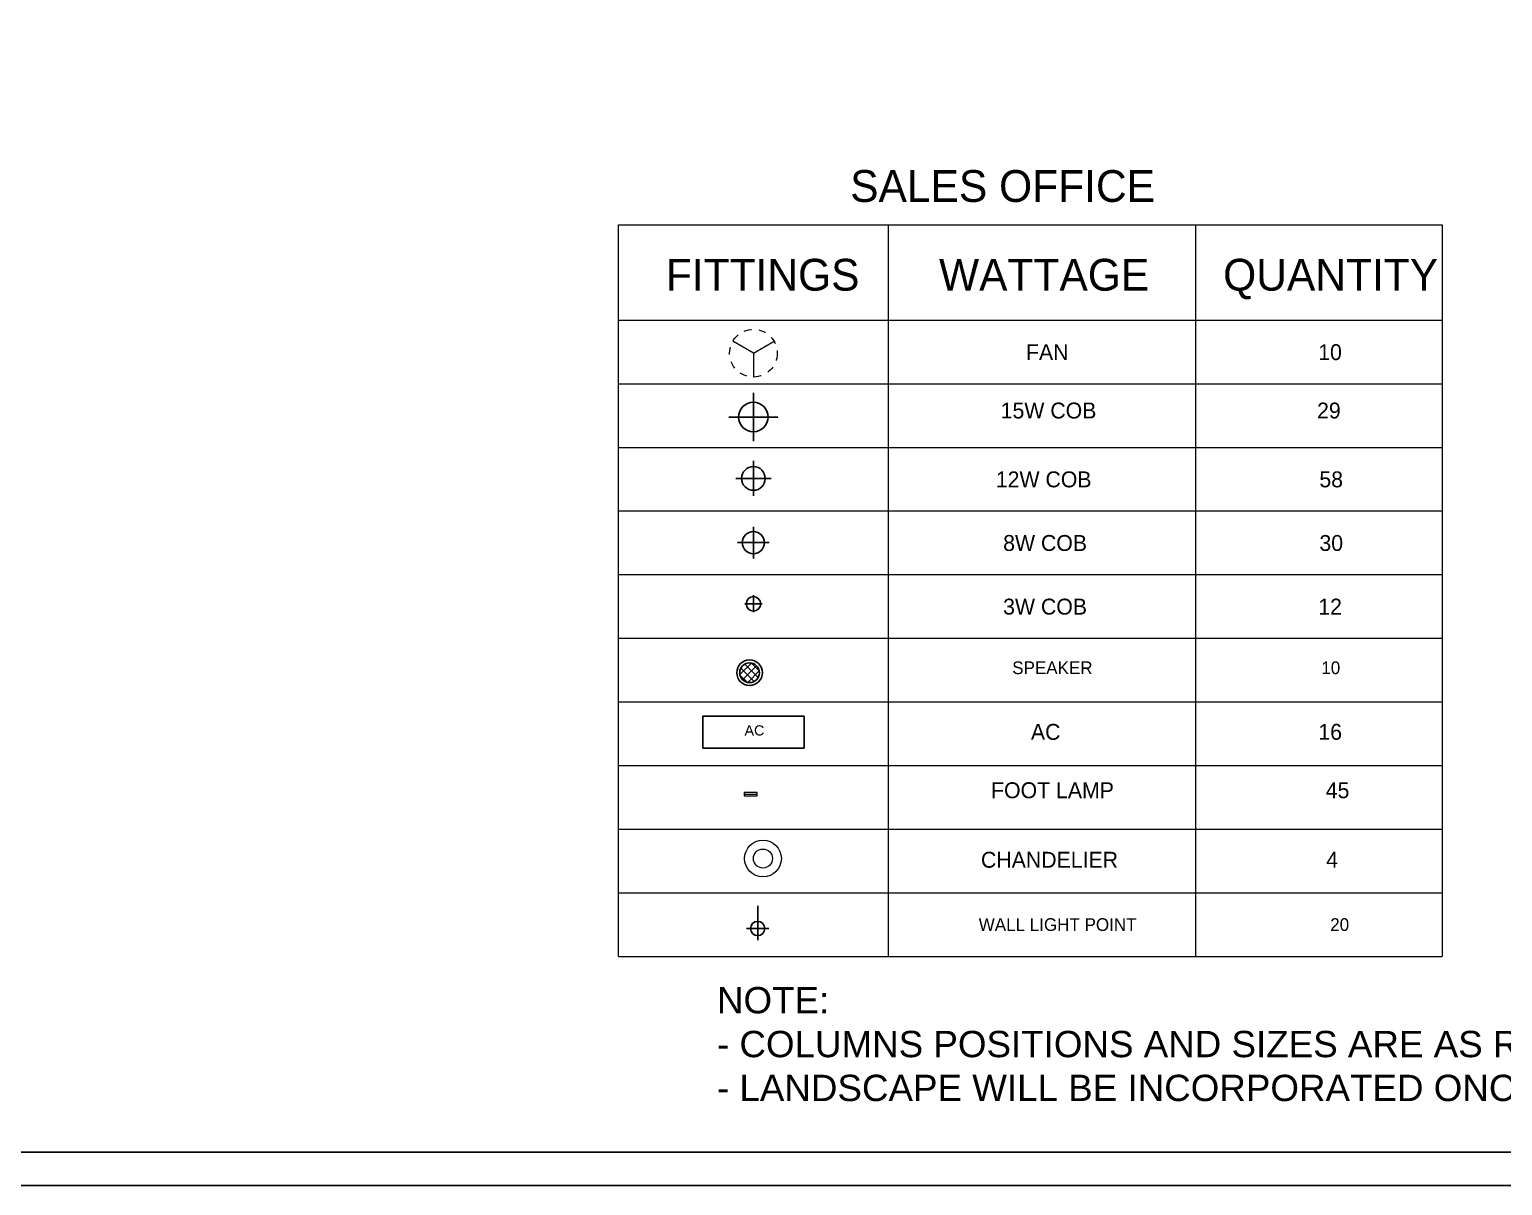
# Model space of a CAD drawing. Header units: metres. Extents: x 494 to 1845, y -666 to 1061.
# Drawn here: x 1517.11 to 1537.12, y 183.02 to 198.72 of the extents above; entities that cross this region are included whole.
import ezdxf

# ---------------------------------------------------------------- set-up
doc = ezdxf.new("R2010")
doc.units = ezdxf.units.M
doc.header["$MEASUREMENT"] = 0
doc.linetypes.add('141011 - Typical Flr Plans -1 - 1.5 & 1-2 BHK_ Kolshet Namrata1$0$HIDDEN', pattern=[0.375, 0.25, -0.125])
doc.layers.add('elec block', color=14, linetype='Continuous', lineweight=9)
for name, color, linetype in [('SHEET', 7, 'Continuous'), ('TEXT', 7, 'Continuous'), ('VDA_ELECTRICAL FIXTURES', 7, 'Continuous')]:
    doc.layers.add(name, color=color, linetype=linetype)
doc.styles.add('NAME PLATE', font='arial.ttf')
doc.styles.get("Standard").update_dxf_attribs({"font": 'arial.ttf'})

# ---------------------------------------------------------------- blocks, each defined once
blk = doc.blocks.new('sadfsdf')
at = {"layer": 'SHEET'}
for points in [[(94.941, 52.864), (94.941, 0), (0, 0), (0, 52.864)], [(94.488, 52.411), (94.488, 0.453), (0.453, 0.453), (0.453, 52.411)]]:
    blk.add_lwpolyline(points, close=True, dxfattribs=at)
at = {"layer": 'SHEET', "insert": (64.284, 2.696), "char_height": 0.35739, "width": 25.16747, "attachment_point": 1, "style": 'NAME PLATE'}
blk.add_mtext('NOTE:\\P- COLUMNS POSITIONS AND SIZES ARE AS RECEIVED FROM MOHITE SIR  \\P- LANDSCAPE WILL BE INCORPORATED ONCE RECEIVED FROM LANDSCAPE CONSULTANTS', dxfattribs=at)
blk = doc.blocks.new('ATHATJ')
at = {"layer": 'elec block', "color": 68, "true_color": 0x394d00}
for q in [(8244.945, -3510.785, 0), (8245.725, -3510.785, 0), (8245.335, -3511.46, 0)]:
    blk.add_line((8245.335, -3511.01, 0), q, dxfattribs=at)
at = {"layer": 'elec block', "color": 68, "linetype": '141011 - Typical Flr Plans -1 - 1.5 & 1-2 BHK_ Kolshet Namrata1$0$HIDDEN', "ltscale": 0.15, "true_color": 0x394d00}
blk.add_circle((8245.335, -3511.01, 0), 0.45, dxfattribs=at)
blk = doc.blocks.new('SRYSY')
at = {"layer": 'VDA_ELECTRICAL FIXTURES', "color": 4, "ltscale": 0.1}
for p, q in [((8246.755, -3510.027), (8246.891, -3510.027)), ((8246.823, -3509.96), (8246.823, -3510.093))]:
    blk.add_line(p, q, dxfattribs=at)
blk.add_circle((8246.823, -3510.027), 0.057, dxfattribs=at)

msp = doc.modelspace()

# ---------------------------------------------------------------- hatches: boundary and pattern name
at = {"layer": 'VDA_ELECTRICAL FIXTURES'}
h = msp.add_hatch(dxfattribs=at)
h.set_pattern_fill('ANSI37', color=4, scale=0.6)
h.set_pattern_definition([(45, (1526.75979, 189.848894), (-0.053033, 0.053033), []), (135, (1526.75979, 189.848894), (-0.053033, -0.053033), [])])
h.paths.add_polyline_path([(1527.0277, 189.9828, 1), (1526.7598, 189.9828, 1)])

# ---------------------------------------------------------------- linework, layer by layer
at = {"lineweight": 0}
for p, q in [((1525.1146, 186.1307, -1.6788), (1525.1146, 196.0667, -1.6788)), ((1525.1146, 196.0667, -1.6788), (1536.3025, 196.0667, -1.6788)), ((1528.7773, 196.0667, -1.6788), (1528.7773, 186.1307, -4.5389)), ((1532.953, 196.0667, -1.6788), (1532.953, 186.1307, -1.6788)), ((1536.3025, 196.0667, -1.6788), (1536.3025, 186.1307, -4.5389)), ((1525.1146, 194.7707, -1.6788), (1536.3025, 194.7707, -1.6788)), ((1525.1146, 193.9067, -1.6788), (1536.3025, 193.9067, -1.6788)), ((1525.1146, 193.0427, -1.6788), (1536.3025, 193.0427, -1.6788)), ((1525.1146, 192.1787, -1.6788), (1536.3025, 192.1787, -1.6788)), ((1525.1146, 191.3147, -1.6788), (1536.3025, 191.3147, -1.6788)), ((1525.1146, 190.4507, -1.6788), (1536.3025, 190.4507, -1.6788)), ((1525.1146, 189.5867, -1.6788), (1536.3025, 189.5867, -1.6788)), ((1525.1146, 188.7227), (1536.3025, 188.7227)), ((1525.1146, 187.8587, 1.6788), (1536.3025, 187.8587, 1.6788)), ((1525.1146, 186.9947, 3.3576), (1536.3025, 186.9947, 3.3576)), ((1525.1146, 186.1307, 3.3576), (1536.3025, 186.1307, 3.3576))]:
    msp.add_line(p, q, dxfattribs=at)
at = {"layer": 'VDA_ELECTRICAL FIXTURES', "color": 1}
for p, q in [((1526.946, 193.7821, -0.8394), (1526.946, 193.1277, -0.8394)), ((1526.6133, 193.4549, -0.8394), (1527.2786, 193.4549, -0.8394))]:
    msp.add_line(p, q, dxfattribs=at)
at = {"layer": 'VDA_ELECTRICAL FIXTURES', "color": 5, "ltscale": 0.1}
for p, q in [((1526.946, 192.3828, -0.8394), (1526.946, 192.8582, -0.8394)), ((1527.1863, 192.6205, -0.8394), (1526.7056, 192.6205, -0.8394))]:
    msp.add_line(p, q, dxfattribs=at)
at = {"layer": 'VDA_ELECTRICAL FIXTURES', "color": 6, "ltscale": 0.1}
for p, q in [((1526.9459, 191.5348, -0.8394), (1526.9459, 191.9627, -0.8394)), ((1527.1622, 191.7488, -0.8394), (1526.7297, 191.7488, -0.8394))]:
    msp.add_line(p, q, dxfattribs=at)
at = {"layer": 'VDA_ELECTRICAL FIXTURES', "color": 3, "lineweight": 0}
msp.add_line((1526.8206, 188.3329), (1526.9952, 188.3329), dxfattribs=at)
at = {"layer": 'VDA_ELECTRICAL FIXTURES', "color": 6}
for p, q in [((1527.0042, 186.8176), (1527.0042, 186.3506)), ((1527.1572, 186.5095), (1526.8512, 186.5095))]:
    msp.add_line(p, q, dxfattribs=at)
at = {"layer": 'VDA_ELECTRICAL FIXTURES', "color": 1, "elevation": -0.8394}
msp.add_lwpolyline([(1526.2568, 189.3907), (1527.6336, 189.3907), (1527.6336, 188.9601), (1526.2568, 188.9601)], close=True, dxfattribs=at)
at = {"layer": 'VDA_ELECTRICAL FIXTURES', "color": 3, "lineweight": 0}
msp.add_lwpolyline([(1526.8206, 188.3094), (1526.9952, 188.3094), (1526.9952, 188.3565), (1526.8206, 188.3565)], close=True, dxfattribs=at)
at = {"layer": 'VDA_ELECTRICAL FIXTURES', "color": 1}
msp.add_circle((1526.946, 193.4549, -0.8394), 0.2004, dxfattribs=at)
at = {"layer": 'VDA_ELECTRICAL FIXTURES', "color": 5, "ltscale": 0.1}
msp.add_circle((1526.946, 192.6205, -0.8394), 0.1606, dxfattribs=at)
at = {"layer": 'VDA_ELECTRICAL FIXTURES', "color": 6, "ltscale": 0.1}
msp.add_circle((1526.946, 191.7488, -0.8394), 0.1511, dxfattribs=at)
at = {"layer": 'VDA_ELECTRICAL FIXTURES', "color": 4}
for radius in [0.1739, 0.1339]:
    msp.add_circle((1526.8937, 189.9828, -1.6788), radius, dxfattribs=at)
at = {"layer": 'VDA_ELECTRICAL FIXTURES', "color": 6, "lineweight": 0}
for radius in [0.25, 0.129]:
    msp.add_circle((1527.0758, 187.4592), radius, dxfattribs=at)
at = {"layer": 'VDA_ELECTRICAL FIXTURES', "color": 6}
msp.add_circle((1527.0042, 186.5095), 0.0967, dxfattribs=at)

# ---------------------------------------------------------------- block references
msp.add_blockref('sadfsdf', (1462.167, 183.0184))
at = {"layer": 'VDA_ELECTRICAL FIXTURES'}
for name, p, xscale, yscale, zscale in [('ATHATJ', (-4409.6953, 2722.2487, -0.8394), 0.72, 0.72, 0.72), ('SRYSY', (-12723.5639, 6256.2445, -0.8394), 1.728, 1.728, 1.728)]:
    msp.add_blockref(name, p, dxfattribs=dict(at, xscale=xscale, yscale=yscale, zscale=zscale))

# ---------------------------------------------------------------- texts
at = {"layer": 'TEXT', "color": 0, "attachment_point": 1}
for s, insert, char_height, width in [('\\pi1.48712;{\\fCentury Gothic|b0|i0|c0|p34;SALES OFFICE}', (1526.7734, 196.808), 0.432, 6.824348), ('\\pi2.23291;{\\fCentury Gothic|b0|i0|c0|p34;FITTINGS}', (1523.5228, 195.603, -1.6788), 0.432, 6.824348), ('\\pi1.99591;{\\fCentury Gothic|b0|i0|c0|p34;WATTAGE}', (1527.471, 195.603, -1.6788), 0.432, 6.824348), ('\\pi1.99841;{\\fCentury Gothic|b0|i0|c0|p34;QUANTITY}', (1531.3287, 195.603, -1.6788), 0.432, 6.824348), ('\\pi3.00890;{\\fCentury Gothic|b0|i0|c0|p34;FAN}', (1527.6399, 194.4442, -1.6788), 0.216, 6.608528), ('\\pi3.12108;{\\fCentury Gothic|b0|i0|c0|p34;10}', (1531.4976, 194.4442, -1.6788), 0.216, 6.608528), ('{\\fCentury Gothic|b0|i0|c0|p34;15W COB}', (1530.3052, 193.6511), 0.216, 1.388358), ('{\\fCentury Gothic|b0|i0|c0|p34;29}', (1534.6028, 193.6511), 0.216, 1.388358), ('\\pi2.59922;{\\fCentury Gothic|b0|i0|c0|p34;12W COB}', (1527.6399, 192.7162, 1.6788), 0.216, 6.608528), ('\\pi3.13665;{\\fCentury Gothic|b0|i0|c0|p34;58}', (1531.4976, 192.7162, 1.6788), 0.216, 6.608528), ('\\pi2.69885;{\\fCentury Gothic|b0|i0|c0|p34;8W COB}', (1527.6399, 191.8522, 1.6788), 0.216, 6.608528), ('\\pi3.13716;{\\fCentury Gothic|b0|i0|c0|p34;30}', (1531.4976, 191.8522, 1.6788), 0.216, 6.608528), ('\\pi2.69863;{\\fCentury Gothic|b0|i0|c0|p34;3W COB}', (1527.6399, 190.9882, 1.6788), 0.216, 6.608528), ('\\pi3.12174;{\\fCentury Gothic|b0|i0|c0|p34;12}', (1531.4976, 190.9882, 1.6788), 0.216, 6.608528), ('\\pi2.15544;{\\fCentury Gothic|b0|i0|c0|p34;SPEAKER}', (1528.3062, 190.1362, 9.4011), 0.1728, 5.286822), ('\\pi2.49687;{\\fCentury Gothic|b0|i0|c0|p34;10}', (1532.164, 190.1362, 9.4011), 0.1728, 5.286822), ('\\pi3.07571;{\\fCentury Gothic|b0|i0|c0|p34;AC}', (1527.6399, 189.2872, 13.4302), 0.216, 6.608528), ('\\pi3.12284;{\\fCentury Gothic|b0|i0|c0|p34;16}', (1531.4976, 189.2872, 13.4302), 0.216, 6.608528), ('\\pi2.45179;{\\fCentury Gothic|b0|i0|c0|p34;FOOT LAMP}', (1527.7226, 188.4944, 13.4302), 0.216, 6.608528), ('\\pi3.14039;{\\fCentury Gothic|b0|i0|c0|p34;45}', (1531.5804, 188.4944, 13.4302), 0.216, 6.608528), ('\\pi2.38931;{\\fCentury Gothic|b0|i0|c0|p34;CHANDELIER}', (1527.6481, 187.5501, 13.4302), 0.216, 6.608528), ('\\pi3.22115;{\\fCentury Gothic|b0|i0|c0|p34;4}', (1531.5059, 187.5501, 13.4302), 0.216, 6.608528), ('\\pi1.59334;{\\fCentury Gothic|b0|i0|c0|p34;WALL LIGHT POINT }', (1528.4133, 186.6486, 3.0218), 0.1728, 5.286822), ('\\pi2.51038;{\\fCentury Gothic|b0|i0|c0|p34;20}', (1532.2711, 186.6486, 3.0218), 0.1728, 5.286822)]:
    msp.add_mtext(s, dxfattribs=dict(at, insert=insert, char_height=char_height, width=width))
at = {"layer": 'VDA_ELECTRICAL FIXTURES', "extrusion": (-0.000127556, -1.52776e-05, 1), "insert": (1526.9598, 189.2686, -0.8394), "char_height": 0.13883, "width": 4.1264, "attachment_point": 2, "text_direction": (1, 0, 0.000128)}
msp.add_mtext('AC', dxfattribs=at)

doc.saveas('drawing.dxf')
